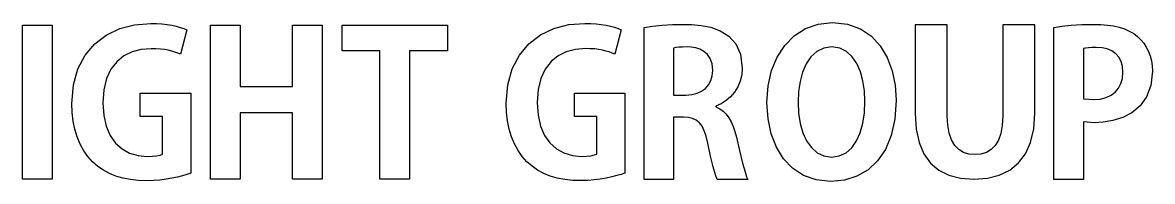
# Model space of a CAD drawing. Extents: x -180 to 158, y -77 to 92.
# Drawn here: x -120.8 to -53.5, y -21.6 to -12.1 of the extents above; entities that cross this region are included whole.
import ezdxf

# ---------------------------------------------------------------- set-up
doc = ezdxf.new("R2010")
doc.units = 0
doc.layers.add('LAYER_1', color=7, linetype='CONTINUOUS')

msp = doc.modelspace()

# ---------------------------------------------------------------- linework, layer by layer
at = {"layer": 'LAYER_1', "color": 250}
for points in [[(-68.7555, -16.7244), (-68.8296, -17.8486), (-69.0443, -18.8259), (-69.3883, -19.6553), (-69.8503, -20.3359), (-70.4191, -20.8669), (-71.0833, -21.2473), (-71.8317, -21.4762), (-72.6529, -21.5527), (-73.5109, -21.4604), (-74.2669, -21.1944), (-74.917, -20.771), (-75.4575, -20.2066), (-75.8845, -19.5174), (-76.1942, -18.7198), (-76.3828, -17.83), (-76.4465, -16.8645), (-76.3768, -15.8732), (-76.1725, -14.9649), (-75.8411, -14.1547), (-75.39, -13.4579), (-74.8265, -12.8895), (-74.158, -12.4647), (-73.392, -12.1987), (-72.5358, -12.1067), (-71.6436, -12.2047), (-70.8728, -12.4839), (-70.2226, -12.9221), (-69.6924, -13.4973), (-69.2814, -14.1872), (-68.9887, -14.9698), (-68.8137, -15.8229), (-68.7555, -16.7244)], [(-120.8028, -12.2519), (-119.0416, -12.2519), (-119.0416, -21.4214), (-120.8028, -21.4214), (-120.8028, -12.2519)], [(-110.7848, -21.0622), (-111.009, -21.1409), (-111.2742, -21.22), (-111.5746, -21.2962), (-111.9042, -21.3662), (-112.2571, -21.4264), (-112.6274, -21.4737), (-113.0091, -21.5045), (-113.3963, -21.5155), (-113.903, -21.4986), (-114.3794, -21.4475), (-114.8259, -21.3618), (-115.243, -21.2408), (-115.6312, -21.0841), (-115.9911, -20.8911), (-116.3232, -20.6614), (-116.6279, -20.3943), (-116.9066, -20.0818), (-117.153, -19.7279), (-117.3654, -19.3358), (-117.5426, -18.9086), (-117.683, -18.4495), (-117.7851, -17.9616), (-117.8474, -17.448), (-117.8685, -16.912), (-117.7746, -15.8175), (-117.5047, -14.861), (-117.0764, -14.0451), (-116.507, -13.3721), (-115.8142, -12.8444), (-115.0155, -12.4645), (-114.1285, -12.2348), (-113.1706, -12.1577), (-112.8286, -12.1652), (-112.5035, -12.1868), (-112.1972, -12.2212), (-111.9118, -12.267), (-111.6493, -12.323), (-111.4117, -12.3877), (-111.2009, -12.46), (-111.019, -12.5383), (-111.3942, -13.9927), (-111.5558, -13.9231), (-111.7297, -13.8593), (-111.9178, -13.8022), (-112.1223, -13.753), (-112.3452, -13.7128), (-112.5885, -13.6828), (-112.8544, -13.6639), (-113.1448, -13.6574), (-113.7371, -13.7049), (-114.2824, -13.849), (-114.771, -14.092), (-115.193, -14.4364), (-115.5383, -14.8847), (-115.7973, -15.4391), (-115.9599, -16.1021), (-116.0163, -16.8762), (-115.9648, -17.6238), (-115.816, -18.2722), (-115.5788, -18.8213), (-115.2618, -19.2709), (-114.8737, -19.6208), (-114.4232, -19.871), (-113.9192, -20.0212), (-113.3702, -20.0713), (-113.0697, -20.0604), (-112.8152, -20.031), (-112.6117, -19.9884), (-112.4636, -19.9378), (-112.4636, -17.7006), (-113.7888, -17.7006), (-113.7888, -16.3035), (-110.7848, -16.3035), (-110.7848, -21.0622)], [(-102.9493, -21.4214), (-104.715, -21.4214), (-104.715, -17.4717), (-107.8424, -17.4717), (-107.8424, -21.4214), (-109.6037, -21.4214), (-109.6037, -12.2519), (-107.8424, -12.2519), (-107.8424, -15.9123), (-104.715, -15.9123), (-104.715, -12.2519), (-102.9493, -12.2519), (-102.9493, -21.4214)], [(-95.4852, -13.7767), (-97.7516, -13.7767), (-97.7516, -21.4214), (-99.5129, -21.4214), (-99.5129, -13.7767), (-101.7687, -13.7767), (-101.7687, -12.2519), (-95.4852, -12.2519), (-95.4852, -13.7767)], [(-84.906, -21.0554), (-85.1302, -21.1341), (-85.3954, -21.2132), (-85.6958, -21.2894), (-86.0254, -21.3594), (-86.3783, -21.4196), (-86.7486, -21.4669), (-87.1303, -21.4977), (-87.5175, -21.5087), (-88.0243, -21.4918), (-88.5006, -21.4407), (-88.9471, -21.3549), (-89.3642, -21.234), (-89.7525, -21.0772), (-90.1124, -20.8842), (-90.4445, -20.6545), (-90.7492, -20.3874), (-91.0279, -20.0749), (-91.2743, -19.721), (-91.4867, -19.3289), (-91.6639, -18.9017), (-91.8043, -18.4426), (-91.9064, -17.9547), (-91.9687, -17.4411), (-91.9898, -16.9051), (-91.8959, -15.8106), (-91.626, -14.8541), (-91.1977, -14.0382), (-90.6283, -13.3652), (-89.9355, -12.8375), (-89.1368, -12.4576), (-88.2497, -12.2279), (-87.2918, -12.1508), (-86.9498, -12.1583), (-86.6247, -12.1799), (-86.3184, -12.2143), (-86.033, -12.2601), (-85.7705, -12.316), (-85.5329, -12.3808), (-85.3221, -12.453), (-85.1402, -12.5313), (-85.5154, -13.9857), (-85.677, -13.9162), (-85.8509, -13.8523), (-86.039, -13.7952), (-86.2435, -13.7461), (-86.4664, -13.7059), (-86.7097, -13.6758), (-86.9756, -13.6569), (-87.266, -13.6504), (-87.8583, -13.6979), (-88.4037, -13.842), (-88.8923, -14.085), (-89.3142, -14.4295), (-89.6596, -14.8777), (-89.9185, -15.4321), (-90.0811, -16.0952), (-90.1375, -16.8692), (-90.086, -17.6168), (-89.9372, -18.2653), (-89.7, -18.8144), (-89.383, -19.264), (-88.9949, -19.6139), (-88.5444, -19.8641), (-88.0404, -20.0143), (-87.4914, -20.0644), (-87.1909, -20.0535), (-86.9365, -20.0241), (-86.7329, -19.9815), (-86.5848, -19.9309), (-86.5848, -17.6936), (-87.9101, -17.6936), (-87.9101, -16.2966), (-84.906, -16.2966), (-84.906, -21.0554)], [(-79.4888, -17.1209), (-79.2598, -17.2314), (-79.0562, -17.3761), (-78.8763, -17.5543), (-78.7184, -17.7653), (-78.5805, -18.0082), (-78.461, -18.2823), (-78.3581, -18.5869), (-78.2699, -18.9212), (-78.078, -19.7252), (-77.8984, -20.4627), (-77.8142, -20.784), (-77.7342, -21.0617), (-77.6589, -21.2868), (-77.5887, -21.4503), (-79.4041, -21.4503), (-79.5187, -21.1553), (-79.6596, -20.6811), (-79.8159, -20.0482), (-79.9767, -19.2769), (-80.0728, -18.8719), (-80.185, -18.5377), (-80.3172, -18.2692), (-80.4734, -18.061), (-80.6577, -17.9081), (-80.874, -17.8053), (-81.1265, -17.7474), (-81.4191, -17.7293), (-82.0157, -17.7293), (-82.0157, -21.4503), (-83.7638, -21.4503), (-83.7638, -12.398), (-83.2661, -12.3231), (-82.6937, -12.2633), (-82.0664, -12.2236), (-81.404, -12.2092), (-80.9222, -12.2201), (-80.3712, -12.2698), (-79.7923, -12.3837), (-79.2265, -12.5874), (-78.7148, -12.9062), (-78.2985, -13.3657), (-78.0185, -13.9914), (-77.9161, -14.8087), (-77.9484, -15.2139), (-78.041, -15.5895), (-78.1872, -15.9328), (-78.3803, -16.2418), (-78.6137, -16.5138), (-78.8806, -16.7466), (-79.1746, -16.9378), (-79.4888, -17.085), (-79.4888, -17.1209)], [(-62.3981, -12.2413), (-62.3981, -17.6533), (-62.4273, -18.2211), (-62.5131, -18.7027), (-62.6527, -19.1013), (-62.8434, -19.4202), (-63.0826, -19.6626), (-63.3674, -19.8317), (-63.6953, -19.9308), (-64.0633, -19.9631), (-64.4154, -19.9298), (-64.7334, -19.8283), (-65.0132, -19.6563), (-65.251, -19.4112), (-65.4427, -19.0908), (-65.5846, -18.6926), (-65.6726, -18.2142), (-65.7028, -17.6533), (-65.7028, -12.2413), (-67.6132, -12.2413), (-67.6132, -17.4982), (-67.5545, -18.4394), (-67.3807, -19.2461), (-67.0952, -19.9212), (-66.7016, -20.4674), (-66.2032, -20.8875), (-65.6037, -21.1841), (-64.9065, -21.3601), (-64.115, -21.4181), (-63.3142, -21.3591), (-62.6006, -21.1806), (-61.9802, -20.8806), (-61.459, -20.457), (-61.0431, -19.9079), (-60.7385, -19.2311), (-60.5513, -18.4246), (-60.4876, -17.4863), (-60.4876, -12.2413), (-62.3981, -12.2413)], [(-59.3452, -12.398), (-58.8748, -12.3231), (-58.3241, -12.2633), (-57.6907, -12.2236), (-56.9726, -12.2092), (-56.5524, -12.2198), (-56.1591, -12.2521), (-55.7925, -12.3067), (-55.4528, -12.3843), (-55.1398, -12.4855), (-54.8536, -12.6109), (-54.594, -12.7611), (-54.3611, -12.9369), (-54.1675, -13.1237), (-53.9945, -13.334), (-53.8435, -13.566), (-53.7164, -13.8178), (-53.6147, -14.0877), (-53.54, -14.3738), (-53.494, -14.6743), (-53.4783, -14.9875), (-53.5712, -15.8412), (-53.8278, -16.5283), (-54.215, -17.065), (-54.6997, -17.4678), (-55.2487, -17.7527), (-55.829, -17.9361), (-56.4074, -18.0342), (-56.9509, -18.0633), (-57.5905, -18.0168), (-57.5905, -21.4503), (-59.3452, -21.4503), (-59.3452, -12.398)], [(-81.2847, -16.417), (-81.2847, -16.417), (-80.9291, -16.3903), (-80.6126, -16.3124), (-80.3376, -16.1868), (-80.1068, -16.017), (-79.9228, -15.8063), (-79.7882, -15.5583), (-79.7055, -15.2764), (-79.6774, -14.9639), (-79.7166, -14.5636), (-79.8254, -14.2445), (-79.9908, -13.9981), (-80.1994, -13.8157), (-80.4383, -13.6887), (-80.6942, -13.6087), (-80.954, -13.5669), (-81.2045, -13.5549), (-81.4754, -13.5594), (-81.7019, -13.5732), (-81.8825, -13.5966), (-82.0157, -13.6298), (-82.0157, -16.417), (-81.2847, -16.417)], [(-74.5965, -16.8308), (-74.5965, -16.8308), (-74.5637, -17.4882), (-74.4661, -18.102), (-74.3052, -18.6587), (-74.0822, -19.1446), (-73.7985, -19.5462), (-73.4554, -19.8499), (-73.0543, -20.042), (-72.5966, -20.1091), (-72.1343, -20.0424), (-71.732, -19.851), (-71.39, -19.5476), (-71.1091, -19.1449), (-70.8896, -18.6557), (-70.7322, -18.0928), (-70.6373, -17.469), (-70.6056, -16.7971), (-70.6352, -16.1741), (-70.7246, -15.5793), (-70.8749, -15.0296), (-71.0873, -14.542), (-71.3629, -14.1334), (-71.7026, -13.8205), (-72.1078, -13.6204), (-72.5793, -13.55), (-73.0652, -13.6221), (-73.4811, -13.8264), (-73.8286, -14.1451), (-74.1093, -14.5604), (-74.3249, -15.0545), (-74.4769, -15.6094), (-74.5669, -16.2075), (-74.5965, -16.8308)], [(-57.5905, -16.6317), (-57.5905, -16.6317), (-56.9726, -16.6805), (-56.5821, -16.6518), (-56.2368, -16.5678), (-55.9388, -16.4315), (-55.6903, -16.2458), (-55.4934, -16.0138), (-55.3501, -15.7385), (-55.2626, -15.4229), (-55.233, -15.07), (-55.2615, -14.7251), (-55.3449, -14.4244), (-55.4803, -14.1683), (-55.6646, -13.9576), (-55.8949, -13.7927), (-56.1681, -13.6743), (-56.4814, -13.6028), (-56.8316, -13.5788), (-57.0801, -13.5851), (-57.2876, -13.6015), (-57.4567, -13.6241), (-57.5905, -13.6493), (-57.5905, -16.6317)]]:
    msp.add_lwpolyline(points, close=True, dxfattribs=at)

doc.saveas('drawing.dxf')
